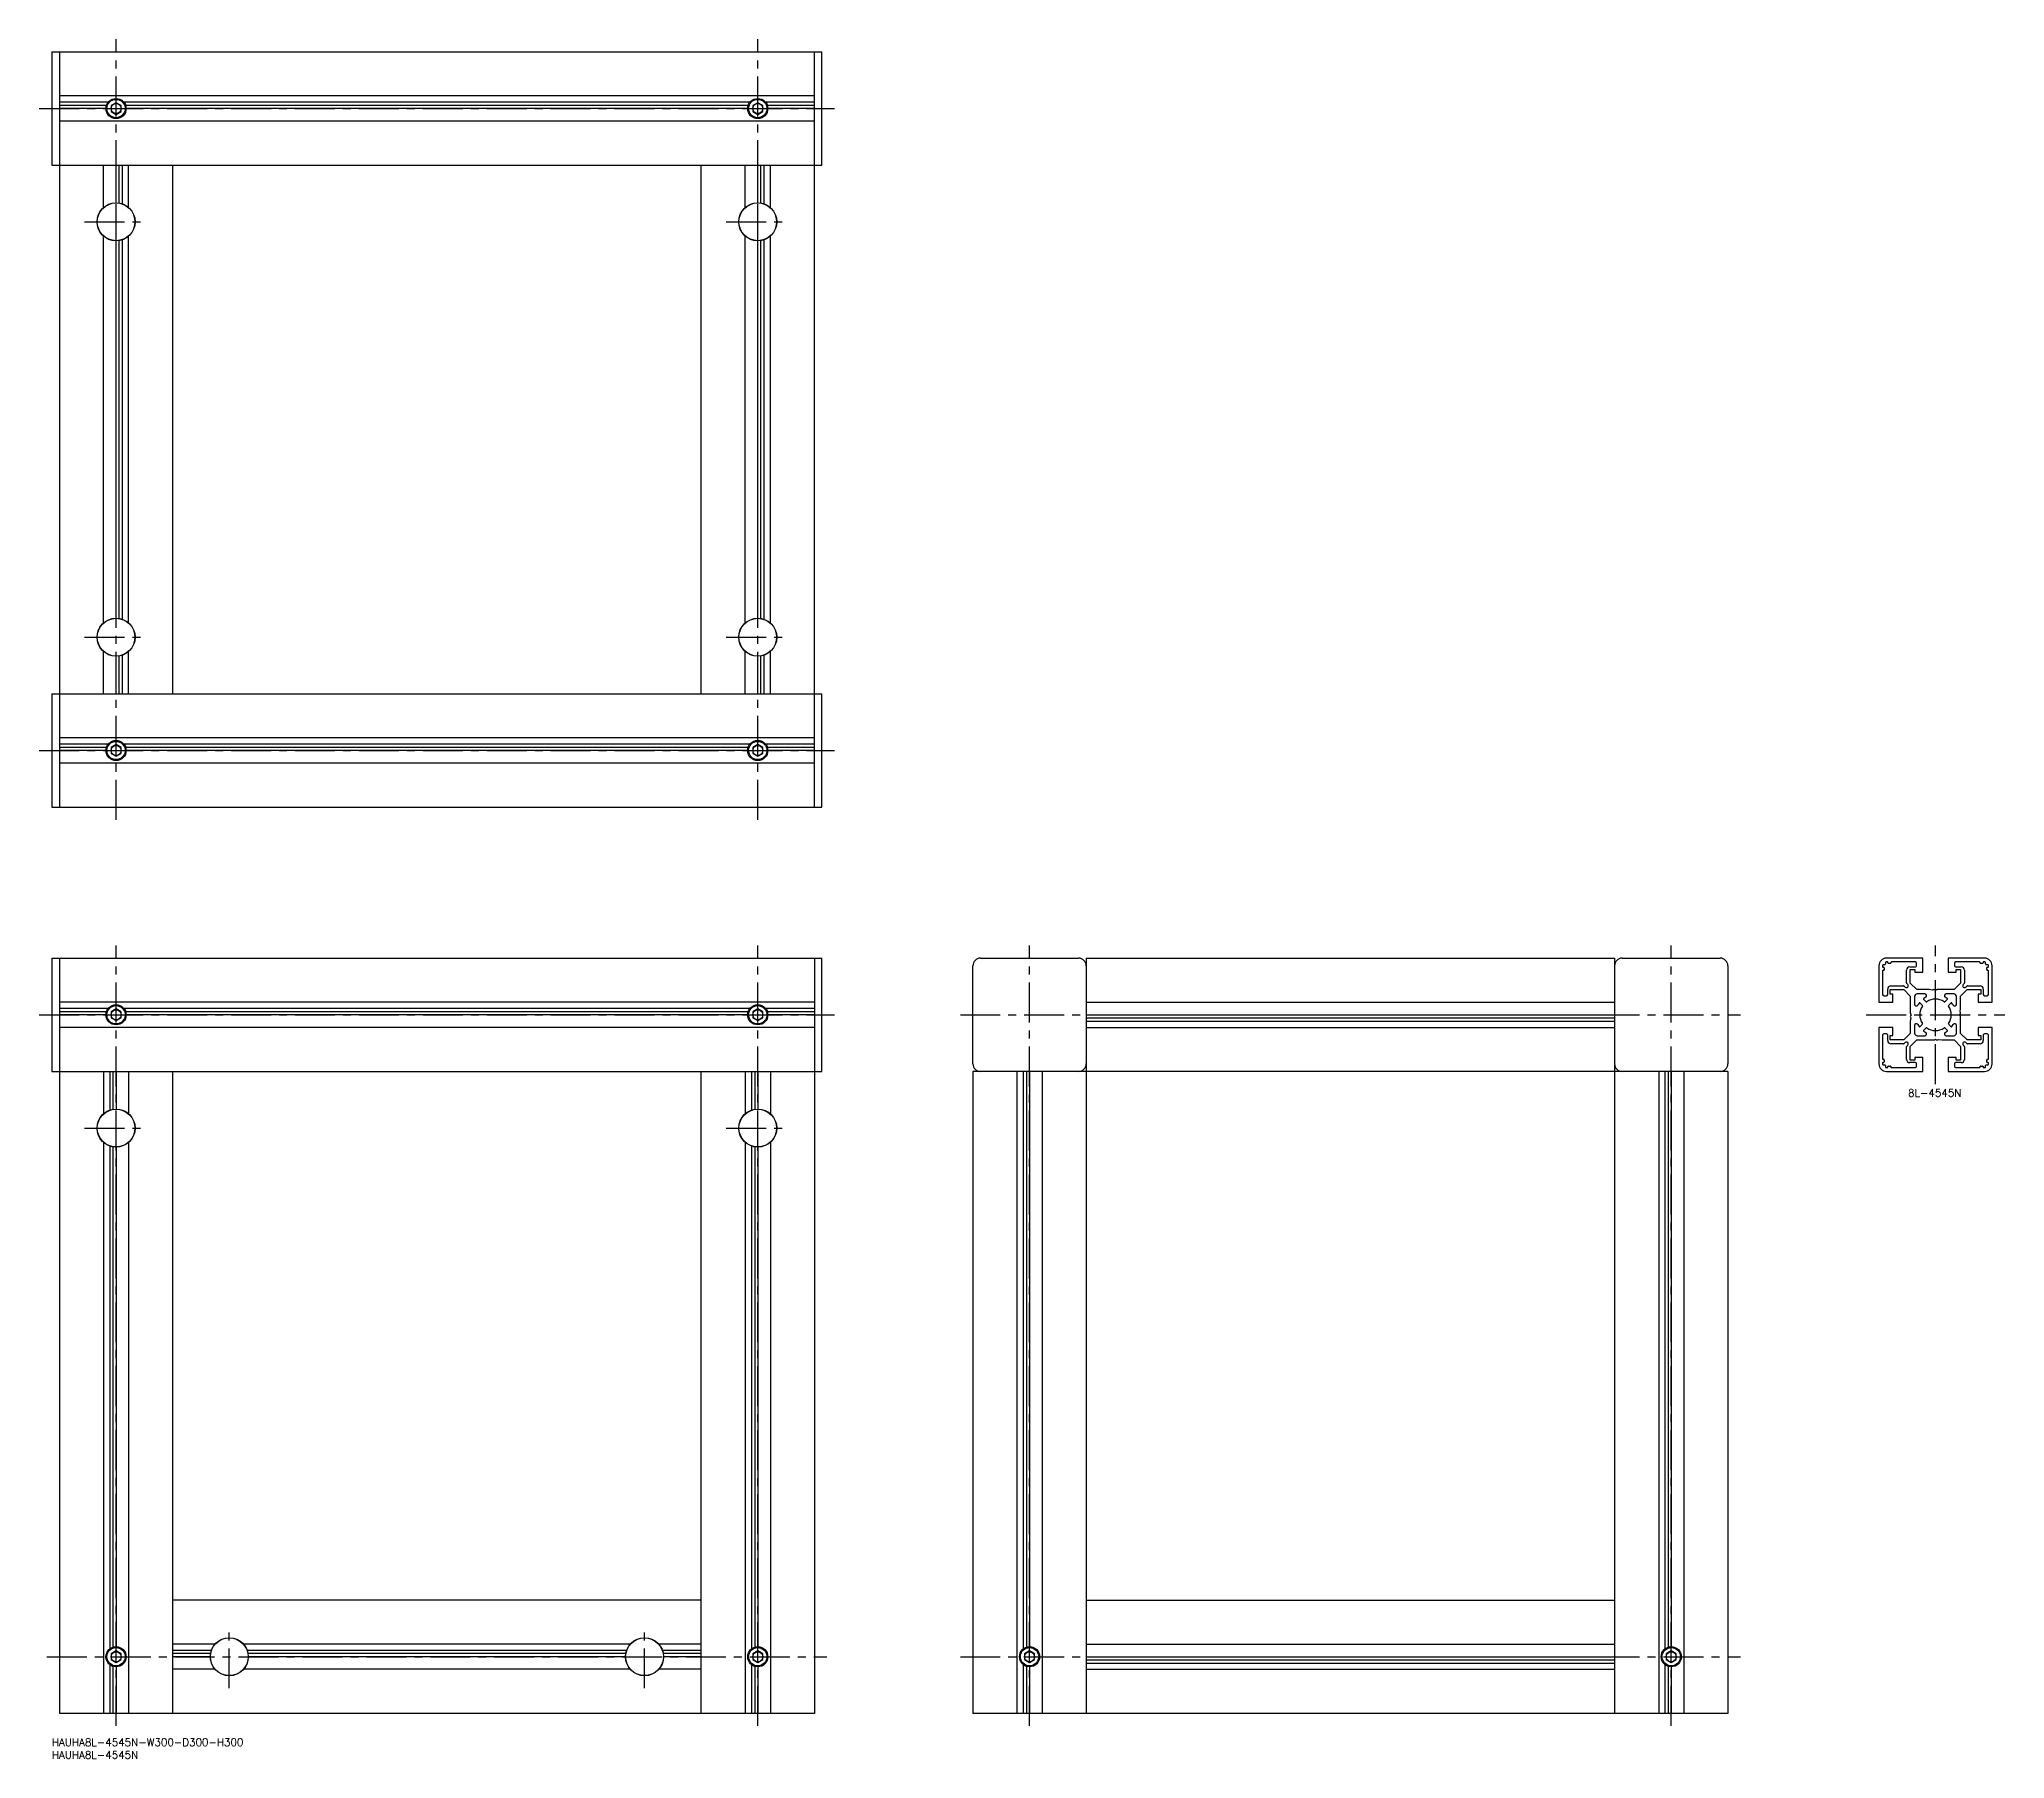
# Model space of a CAD drawing. Extents: x -5 to 776, y -8 to 675.
import ezdxf

# ---------------------------------------------------------------- set-up
doc = ezdxf.new("R2010")
doc.units = 0
doc.header["$LTSCALE"] = 0.5
doc.linetypes.add('CENTER', pattern=[50.8, 31.75, -6.35, 6.35, -6.35])
for name, color, linetype in [('MSM_CENTER', 1, 'CENTER'), ('MSM_CONTINUOUS', 7, 'CONTINUOUS'), ('MSM_NARROW', 5, 'CONTINUOUS'), ('MSM_PART_NUMBER', 7, 'CONTINUOUS')]:
    doc.layers.add(name, color=color, linetype=linetype)
doc.styles.get("Standard").update_dxf_attribs({"font": 'txt.shx', "height": 3, "bigfont": 'bigfont.shx'})

# ---------------------------------------------------------------- blocks, each defined once
blk = doc.blocks.new('*U8')
at = {"layer": 'MSM_PART_NUMBER'}
blk.add_text('HAUHA8L-4545N-W300-D300-H300', height=3, dxfattribs=at).set_placement((0, -3))
blk = doc.blocks.new('*U9')
at = {"layer": 'MSM_PART_NUMBER'}
blk.add_text('HAUHA8L-4545N', height=3, dxfattribs=at).set_placement((0, -8))
blk = doc.blocks.new('*U10')
at = {"layer": 'MSM_PART_NUMBER'}
blk.add_text('8L-4545N', height=3, dxfattribs=at).set_placement((737.6, 254.97))

msp = doc.modelspace()

# ---------------------------------------------------------------- linework, layer by layer
at = {"layer": 'MSM_CENTER'}
for p, q in [((25.5, 365), (25.5, 675)), ((280.5, 365), (280.5, 675)), ((-5, 647.5), (311, 647.5)), ((12.95, 602.5), (38.05, 602.5)), ((267.95, 602.5), (293.05, 602.5)), ((12.95, 437.5), (38.05, 437.5)), ((267.95, 437.5), (293.05, 437.5)), ((-5, 392.5), (311, 392.5)), ((25.5, 5), (25.5, 315)), ((280.5, 5), (280.5, 315)), ((388.5, 5), (388.5, 315)), ((643.5, 5), (643.5, 315)), ((748.5, 260), (748.5, 315)), ((-5, 287.5), (311, 287.5)), ((361, 287.5), (671, 287.5)), ((721, 287.5), (776, 287.5)), ((12.95, 242.5), (38.05, 242.5)), ((12.95, 242.5), (38.05, 242.5)), ((267.95, 242.5), (293.05, 242.5)), ((267.95, 242.5), (293.05, 242.5)), ((70.5, 19.95), (70.5, 45.05)), ((235.5, 19.95), (235.5, 45.05)), ((-2, 32.5), (308, 32.5)), ((361, 32.5), (671, 32.5))]:
    msp.add_line(p, q, dxfattribs=at)
at = {"layer": 'MSM_CONTINUOUS'}
for p, q in [((0, 670), (306, 670)), ((0, 670), (0, 625)), ((3, 670), (3, 370)), ((303, 370), (303, 670)), ((306, 625), (306, 670)), ((303, 652.5), (3, 652.5)), ((22.38, 650), (3, 650)), ((21.69, 648.72), (3, 648.72)), ((25.5, 649.81), (23.5, 648.65)), ((23.5, 648.65), (23.5, 646.35)), ((27.5, 648.65), (25.5, 649.81)), ((27.5, 646.35), (27.5, 648.65)), ((277.38, 650), (28.62, 650)), ((276.69, 648.72), (29.31, 648.72)), ((280.5, 649.81), (278.5, 648.65)), ((278.5, 648.65), (278.5, 646.35)), ((282.5, 648.65), (280.5, 649.81)), ((282.5, 646.35), (282.5, 648.65)), ((303, 650), (283.62, 650)), ((303, 648.72), (284.31, 648.72)), ((21.5, 647.5), (3, 647.5)), ((303, 642.5), (3, 642.5)), ((23.5, 646.35), (25.5, 645.19)), ((25.5, 645.19), (27.5, 646.35)), ((276.5, 647.5), (29.5, 647.5)), ((278.5, 646.35), (280.5, 645.19)), ((280.5, 645.19), (282.5, 646.35)), ((303, 647.5), (284.5, 647.5)), ((0, 625), (306, 625)), ((20.5, 608.16), (20.5, 625)), ((25.5, 610.05), (25.5, 625)), ((26.72, 609.95), (26.72, 625)), ((28, 609.62), (28, 625)), ((30.5, 608.16), (30.5, 625)), ((48, 415), (48, 625)), ((258, 415), (258, 625)), ((275.5, 608.16), (275.5, 625)), ((280.5, 610.05), (280.5, 625)), ((281.72, 609.95), (281.72, 625)), ((283, 609.62), (283, 625)), ((285.5, 608.16), (285.5, 625)), ((22.5, 609.43), (22.5, 609.37)), ((28.5, 609.37), (28.5, 609.43)), ((277.5, 609.43), (277.5, 609.37)), ((283.5, 609.37), (283.5, 609.43)), ((20.5, 443.16), (20.5, 596.84)), ((25.5, 445.05), (25.5, 594.95)), ((26.72, 444.95), (26.72, 595.05)), ((28, 444.62), (28, 595.38)), ((30.5, 443.16), (30.5, 596.84)), ((275.5, 443.16), (275.5, 596.84)), ((280.5, 445.05), (280.5, 594.95)), ((281.72, 444.95), (281.72, 595.05)), ((283, 444.62), (283, 595.38)), ((285.5, 443.16), (285.5, 596.84)), ((20.5, 415), (20.5, 431.84)), ((22.5, 430.57), (22.5, 430.63)), ((25.5, 415), (25.5, 429.95)), ((26.72, 415), (26.72, 430.05)), ((28, 415), (28, 430.38)), ((28.5, 430.63), (28.5, 430.57)), ((30.5, 415), (30.5, 431.84)), ((275.5, 415), (275.5, 431.84)), ((277.5, 430.57), (277.5, 430.63)), ((280.5, 415), (280.5, 429.95)), ((281.72, 415), (281.72, 430.05)), ((283, 415), (283, 430.38)), ((283.5, 430.63), (283.5, 430.57)), ((285.5, 415), (285.5, 431.84)), ((0, 415), (306, 415)), ((0, 415), (0, 370)), ((306, 370), (306, 415)), ((303, 397.5), (3, 397.5)), ((22.38, 395), (3, 395)), ((21.69, 393.72), (3, 393.72)), ((21.5, 392.5), (3, 392.5)), ((25.5, 394.81), (23.5, 393.65)), ((23.5, 393.65), (23.5, 391.35)), ((23.5, 391.35), (25.5, 390.19)), ((27.5, 393.65), (25.5, 394.81)), ((25.5, 390.19), (27.5, 391.35)), ((27.5, 391.35), (27.5, 393.65)), ((277.38, 395), (28.62, 395)), ((276.69, 393.72), (29.31, 393.72)), ((276.5, 392.5), (29.5, 392.5)), ((280.5, 394.81), (278.5, 393.65)), ((278.5, 393.65), (278.5, 391.35)), ((278.5, 391.35), (280.5, 390.19)), ((282.5, 393.65), (280.5, 394.81)), ((280.5, 390.19), (282.5, 391.35)), ((282.5, 391.35), (282.5, 393.65)), ((303, 395), (283.62, 395)), ((303, 393.72), (284.31, 393.72)), ((303, 392.5), (284.5, 392.5)), ((303, 387.5), (3, 387.5)), ((0, 370), (306, 370)), ((0, 310), (0, 265)), ((0, 310), (306, 310)), ((3, 310), (3, 10)), ((303, 310), (303, 10)), ((306, 265), (306, 310)), ((366, 268), (366, 307)), ((369, 310), (408, 310)), ((411, 310), (411, 10)), ((411, 310), (621, 310)), ((621, 310), (621, 10)), ((624, 310), (663, 310)), ((666, 307), (666, 268)), ((726, 307), (726, 292.5)), ((727.5, 307.1), (727.5, 306.6)), ((727.5, 305), (727.5, 295.5)), ((727.7, 306.4), (727.9, 306.4)), ((727.9, 305.2), (727.7, 305.2)), ((728.3, 307.4), (727.8, 307.4)), ((728.1, 306.2), (728.1, 305.4)), ((728.6, 308.2), (728.6, 307.7)), ((729.4, 308.5), (728.9, 308.5)), ((743.5, 310), (729, 310)), ((729.6, 308.1), (729.6, 308.3)), ((730.6, 307.9), (729.8, 307.9)), ((730.8, 308.3), (730.8, 308.1)), ((740.5, 308.5), (731, 308.5)), ((737, 300.18), (737, 305.2)), ((738.3, 306.5), (740.5, 306.5)), ((738.5, 300.12), (738.5, 305.5)), ((738.5, 305.5), (740.3, 305.5)), ((740.3, 305.5), (740.3, 304.5)), ((741, 307), (741, 308)), ((743.5, 304.5), (743.5, 310)), ((753.5, 310), (753.5, 304.5)), ((768, 310), (753.5, 310)), ((756, 308), (756, 307)), ((766, 308.5), (756.5, 308.5)), ((756.5, 306.5), (758.7, 306.5)), ((756.7, 304.5), (756.7, 305.5)), ((756.7, 305.5), (758.5, 305.5)), ((758.5, 305.5), (758.5, 300.12)), ((760, 305.2), (760, 300.18)), ((766.2, 308.1), (766.2, 308.3)), ((767.2, 307.9), (766.4, 307.9)), ((767.4, 308.3), (767.4, 308.1)), ((768.1, 308.5), (767.6, 308.5)), ((768.4, 307.7), (768.4, 308.2)), ((769.2, 307.4), (768.7, 307.4)), ((768.9, 305.4), (768.9, 306.2)), ((769.1, 306.4), (769.3, 306.4)), ((769.3, 305.2), (769.1, 305.2)), ((769.5, 306.6), (769.5, 307.1)), ((769.5, 295.5), (769.5, 305)), ((771, 292.5), (771, 307)), ((729.5, 295.5), (729.5, 297.7)), ((730.5, 295.7), (730.5, 297.5)), ((730.5, 297.5), (735.88, 297.5)), ((730.8, 299), (735.82, 299)), ((735.88, 297.5), (738.5, 294.88)), ((736.03, 298.91), (736.42, 298.52)), ((737.48, 299.58), (737.09, 299.97)), ((741.12, 297.5), (738.5, 300.12)), ((740.3, 304.5), (743.5, 304.5)), ((746, 297.5), (741.12, 297.5)), ((747.28, 297.25), (746, 297.5)), ((747.6, 297.43), (747.28, 297.25)), ((748.5, 297.2), (748.1, 297.43)), ((748.9, 297.43), (748.5, 297.2)), ((755.88, 297.5), (749.15, 297.5)), ((753.5, 304.5), (756.7, 304.5)), ((758.5, 300.12), (755.88, 297.5)), ((758.5, 294.88), (761.12, 297.5)), ((759.91, 299.97), (759.52, 299.58)), ((760.58, 298.52), (760.97, 298.91)), ((761.12, 297.5), (766.5, 297.5)), ((761.18, 299), (766.2, 299)), ((766.5, 297.5), (766.5, 295.7)), ((767.5, 297.7), (767.5, 295.5)), ((303, 292.5), (3, 292.5)), ((22.38, 290), (3, 290)), ((25.5, 289.81), (23.5, 288.65)), ((27.5, 288.65), (25.5, 289.81)), ((277.38, 290), (28.62, 290)), ((280.5, 289.81), (278.5, 288.65)), ((282.5, 288.65), (280.5, 289.81)), ((303, 290), (283.62, 290)), ((411, 292.5), (621, 292.5)), ((726, 292.5), (731.5, 292.5)), ((728, 295), (729, 295)), ((731.5, 295.7), (730.5, 295.7)), ((731.5, 292.5), (731.5, 295.7)), ((738.5, 294.88), (738.5, 288.15)), ((740.2, 294.8), (740.2, 291.73)), ((744.27, 295.8), (741.2, 295.8)), ((742.43, 292.16), (743.25, 291.33)), ((744.67, 292.75), (743.84, 293.57)), ((753.16, 293.57), (752.33, 292.75)), ((755.8, 295.8), (752.73, 295.8)), ((753.75, 291.33), (754.57, 292.16)), ((756.8, 291.73), (756.8, 294.8)), ((758.25, 288.72), (758.5, 290)), ((758.5, 290), (758.5, 294.88)), ((766.5, 295.7), (765.5, 295.7)), ((765.5, 295.7), (765.5, 292.5)), ((765.5, 292.5), (771, 292.5)), ((768, 295), (769, 295)), ((21.69, 288.72), (3, 288.72)), ((21.5, 287.5), (3, 287.5)), ((303, 282.5), (3, 282.5)), ((23.5, 288.65), (23.5, 286.35)), ((23.5, 286.35), (25.5, 285.19)), ((25.5, 285.19), (27.5, 286.35)), ((27.5, 286.35), (27.5, 288.65)), ((276.69, 288.72), (29.31, 288.72)), ((276.5, 287.5), (29.5, 287.5)), ((278.5, 288.65), (278.5, 286.35)), ((278.5, 286.35), (280.5, 285.19)), ((280.5, 285.19), (282.5, 286.35)), ((282.5, 286.35), (282.5, 288.65)), ((303, 288.72), (284.31, 288.72)), ((303, 287.5), (284.5, 287.5)), ((411, 287.5), (621, 287.5)), ((411, 286.28), (621, 286.28)), ((411, 285), (621, 285)), ((411, 282.5), (621, 282.5)), ((731.5, 282.5), (726, 282.5)), ((726, 282.5), (726, 268)), ((731.5, 279.3), (731.5, 282.5)), ((738.75, 286.28), (738.5, 285)), ((738.5, 285), (738.5, 280.12)), ((738.57, 287.9), (738.8, 287.5)), ((738.8, 287.5), (738.57, 287.1)), ((738.57, 286.6), (738.75, 286.28)), ((740.2, 283.27), (740.2, 280.2)), ((743.25, 283.67), (742.43, 282.84)), ((743.84, 281.43), (744.67, 282.25)), ((752.33, 282.25), (753.16, 281.43)), ((754.57, 282.84), (753.75, 283.67)), ((756.8, 280.2), (756.8, 283.27)), ((758.2, 287.5), (758.43, 287.9)), ((758.43, 287.1), (758.2, 287.5)), ((758.43, 288.4), (758.25, 288.72)), ((758.5, 280.12), (758.5, 286.85)), ((771, 282.5), (765.5, 282.5)), ((765.5, 282.5), (765.5, 279.3)), ((771, 268), (771, 282.5)), ((727.5, 279.5), (727.5, 270)), ((729, 280), (728, 280)), ((729.5, 277.3), (729.5, 279.5)), ((730.5, 277.5), (730.5, 279.3)), ((730.5, 279.3), (731.5, 279.3)), ((735.88, 277.5), (730.5, 277.5)), ((735.82, 276), (730.8, 276)), ((738.5, 280.12), (735.88, 277.5)), ((736.42, 276.48), (736.03, 276.09)), ((737, 269.8), (737, 274.82)), ((737.09, 275.03), (737.48, 275.42)), ((738.5, 274.88), (741.12, 277.5)), ((738.5, 269.5), (738.5, 274.88)), ((741.12, 277.5), (747.85, 277.5)), ((741.2, 279.2), (744.27, 279.2)), ((748.1, 277.57), (748.5, 277.8)), ((748.5, 277.8), (748.9, 277.57)), ((749.4, 277.57), (749.72, 277.75)), ((749.72, 277.75), (751, 277.5)), ((751, 277.5), (755.88, 277.5)), ((752.73, 279.2), (755.8, 279.2)), ((755.88, 277.5), (758.5, 274.88)), ((761.12, 277.5), (758.5, 280.12)), ((758.5, 274.88), (758.5, 269.5)), ((759.52, 275.42), (759.91, 275.03)), ((760, 274.82), (760, 269.8)), ((760.97, 276.09), (760.58, 276.48)), ((766.5, 277.5), (761.12, 277.5)), ((766.2, 276), (761.18, 276)), ((765.5, 279.3), (766.5, 279.3)), ((766.5, 279.3), (766.5, 277.5)), ((767.5, 279.5), (767.5, 277.3)), ((769, 280), (768, 280)), ((769.5, 270), (769.5, 279.5)), ((727.5, 268.4), (727.5, 267.9)), ((727.7, 269.8), (727.9, 269.8)), ((727.9, 268.6), (727.7, 268.6)), ((727.8, 267.6), (728.3, 267.6)), ((728.1, 269.6), (728.1, 268.8)), ((728.6, 267.3), (728.6, 266.8)), ((728.9, 266.5), (729.4, 266.5)), ((729.6, 266.7), (729.6, 266.9)), ((729.8, 267.1), (730.6, 267.1)), ((730.8, 266.9), (730.8, 266.7)), ((731, 266.5), (740.5, 266.5)), ((740.5, 268.5), (738.3, 268.5)), ((740.3, 269.5), (738.5, 269.5)), ((743.5, 270.5), (740.3, 270.5)), ((740.3, 270.5), (740.3, 269.5)), ((741, 267), (741, 268)), ((743.5, 265), (743.5, 270.5)), ((756.7, 270.5), (753.5, 270.5)), ((753.5, 270.5), (753.5, 265)), ((756, 268), (756, 267)), ((758.7, 268.5), (756.5, 268.5)), ((756.5, 266.5), (766, 266.5)), ((756.7, 269.5), (756.7, 270.5)), ((758.5, 269.5), (756.7, 269.5)), ((766.2, 266.7), (766.2, 266.9)), ((766.4, 267.1), (767.2, 267.1)), ((767.4, 266.9), (767.4, 266.7)), ((767.6, 266.5), (768.1, 266.5)), ((768.4, 266.8), (768.4, 267.3)), ((768.7, 267.6), (769.2, 267.6)), ((768.9, 268.8), (768.9, 269.6)), ((769.1, 269.8), (769.3, 269.8)), ((769.3, 268.6), (769.1, 268.6)), ((769.5, 267.9), (769.5, 268.4)), ((0, 265), (306, 265)), ((20.5, 265), (20.5, 248.16)), ((23, 265), (23, 249.62)), ((24.28, 265), (24.28, 249.95)), ((25.5, 265), (25.5, 250.05)), ((30.5, 265), (30.5, 248.16)), ((48, 10), (48, 265)), ((258, 10), (258, 265)), ((275.5, 265), (275.5, 248.16)), ((278, 265), (278, 249.62)), ((279.28, 265), (279.28, 249.95)), ((280.5, 265), (280.5, 250.05)), ((285.5, 265), (285.5, 248.16)), ((666, 265), (366, 265)), ((366, 265), (366, 10)), ((383.5, 265), (383.5, 10)), ((386, 265), (386, 35.62)), ((387.28, 265), (387.28, 36.31)), ((388.5, 265), (388.5, 36.5)), ((393.5, 265), (393.5, 10)), ((638.5, 265), (638.5, 10)), ((641, 265), (641, 35.62)), ((642.28, 265), (642.28, 36.31)), ((643.5, 265), (643.5, 36.5)), ((648.5, 265), (648.5, 10)), ((666, 265), (666, 10)), ((729, 265), (743.5, 265)), ((753.5, 265), (768, 265)), ((20.29, 247.96), (20.29, 247.96)), ((22.5, 249.43), (22.5, 249.37)), ((22.5, 249.43), (22.5, 249.37)), ((28.5, 249.37), (28.5, 249.43)), ((28.5, 249.37), (28.5, 249.43)), ((30.71, 247.96), (30.71, 247.96)), ((275.29, 247.96), (275.29, 247.96)), ((277.5, 249.43), (277.5, 249.37)), ((277.5, 249.43), (277.5, 249.37)), ((283.5, 249.37), (283.5, 249.43)), ((283.5, 249.37), (283.5, 249.43)), ((285.71, 247.96), (285.71, 247.96)), ((20.5, 236.84), (20.5, 10)), ((23, 235.38), (23, 35.62)), ((24.28, 235.05), (24.28, 36.31)), ((25.5, 234.95), (25.5, 36.5)), ((30.5, 236.84), (30.5, 10)), ((275.5, 236.84), (275.5, 10)), ((278, 235.38), (278, 35.62)), ((279.28, 235.05), (279.28, 36.31)), ((280.5, 234.95), (280.5, 36.5)), ((285.5, 236.84), (285.5, 10)), ((258, 55), (48, 55)), ((411, 55), (621, 55)), ((25.5, 34.81), (23.5, 33.65)), ((23.5, 33.65), (23.5, 31.35)), ((23.5, 31.35), (25.5, 30.19)), ((27.5, 33.65), (25.5, 34.81)), ((25.5, 30.19), (27.5, 31.35)), ((27.5, 31.35), (27.5, 33.65)), ((64.84, 37.5), (48, 37.5)), ((63.38, 35), (48, 35)), ((63.05, 33.72), (48, 33.72)), ((62.95, 32.5), (48, 32.5)), ((63.63, 35.5), (63.57, 35.5)), ((229.84, 37.5), (76.16, 37.5)), ((228.38, 35), (77.62, 35)), ((228.05, 33.72), (77.95, 33.72)), ((227.95, 32.5), (78.05, 32.5)), ((258, 37.5), (241.16, 37.5)), ((242.37, 35.5), (242.43, 35.5)), ((258, 35), (242.62, 35)), ((258, 33.72), (242.95, 33.72)), ((258, 32.5), (243.05, 32.5)), ((280.5, 34.81), (278.5, 33.65)), ((278.5, 33.65), (278.5, 31.35)), ((278.5, 31.35), (280.5, 30.19)), ((282.5, 33.65), (280.5, 34.81)), ((280.5, 30.19), (282.5, 31.35)), ((282.5, 31.35), (282.5, 33.65)), ((388.5, 34.81), (386.5, 33.65)), ((386.5, 33.65), (386.5, 31.35)), ((386.5, 31.35), (388.5, 30.19)), ((390.5, 33.65), (388.5, 34.81)), ((388.5, 30.19), (390.5, 31.35)), ((390.5, 31.35), (390.5, 33.65)), ((411, 37.5), (621, 37.5)), ((411, 32.5), (621, 32.5)), ((411, 31.28), (621, 31.28)), ((643.5, 34.81), (641.5, 33.65)), ((641.5, 33.65), (641.5, 31.35)), ((641.5, 31.35), (643.5, 30.19)), ((645.5, 33.65), (643.5, 34.81)), ((643.5, 30.19), (645.5, 31.35)), ((645.5, 31.35), (645.5, 33.65)), ((23, 29.38), (23, 10)), ((24.28, 28.69), (24.28, 10)), ((25.5, 28.5), (25.5, 10)), ((64.84, 27.5), (48, 27.5)), ((63.57, 29.5), (63.63, 29.5)), ((229.84, 27.5), (76.16, 27.5)), ((258, 27.5), (241.16, 27.5)), ((242.43, 29.5), (242.37, 29.5)), ((278, 29.38), (278, 10)), ((279.28, 28.69), (279.28, 10)), ((280.5, 28.5), (280.5, 10)), ((386, 29.38), (386, 10)), ((387.28, 28.69), (387.28, 10)), ((388.5, 28.5), (388.5, 10)), ((411, 30), (621, 30)), ((411, 27.5), (621, 27.5)), ((641, 29.38), (641, 10)), ((642.28, 28.69), (642.28, 10)), ((643.5, 28.5), (643.5, 10)), ((303, 10), (3, 10)), ((666, 10), (366, 10))]:
    msp.add_line(p, q, dxfattribs=at)
for centre, radius in [((25.5, 647.5), 4), ((25.5, 647.5), 3.63), ((25.5, 647.5), 2), ((280.5, 647.5), 4), ((280.5, 647.5), 3.63), ((280.5, 647.5), 2), ((25.5, 602.5), 7.55), ((25.5, 602.5), 7.5), ((280.5, 602.5), 7.55), ((280.5, 602.5), 7.5), ((25.5, 437.5), 7.55), ((25.5, 437.5), 7.5), ((280.5, 437.5), 7.55), ((280.5, 437.5), 7.5), ((25.5, 392.5), 4), ((25.5, 392.5), 3.63), ((25.5, 392.5), 2), ((280.5, 392.5), 4), ((280.5, 392.5), 3.63), ((280.5, 392.5), 2), ((25.5, 287.5), 4), ((25.5, 287.5), 3.63), ((25.5, 287.5), 2), ((280.5, 287.5), 4), ((280.5, 287.5), 3.63), ((280.5, 287.5), 2), ((25.5, 242.5), 7.55), ((25.5, 242.5), 7.55), ((25.5, 242.5), 7.5), ((25.5, 242.5), 7.5), ((280.5, 242.5), 7.55), ((280.5, 242.5), 7.55), ((280.5, 242.5), 7.5), ((280.5, 242.5), 7.5), ((70.5, 32.5), 7.55), ((70.5, 32.5), 7.5), ((235.5, 32.5), 7.55), ((235.5, 32.5), 7.5), ((25.5, 32.5), 4), ((25.5, 32.5), 3.63), ((25.5, 32.5), 2), ((280.5, 32.5), 4), ((280.5, 32.5), 3.63), ((280.5, 32.5), 2), ((388.5, 32.5), 4), ((388.5, 32.5), 3.63), ((388.5, 32.5), 2), ((643.5, 32.5), 4), ((643.5, 32.5), 3.63), ((643.5, 32.5), 2)]:
    msp.add_circle(centre, radius, dxfattribs=at)
for centre, radius, start, end in [((369, 307), 3, 90, 180), ((408, 307), 3, 0, 90), ((624, 307), 3, 90, 180), ((663, 307), 3, 0, 90), ((729, 307), 3, 90, 180), ((727.8, 307.1), 0.3, 90, 180), ((727.7, 306.6), 0.2, 180, 270), ((727.7, 305), 0.2, 90, 180), ((727.9, 306.2), 0.2, 0, 90), ((727.9, 305.4), 0.2, 270, 0), ((728.3, 307.7), 0.3, 270, 0), ((728.9, 308.2), 0.3, 90, 180), ((729.4, 308.3), 0.2, 0, 90), ((729.8, 308.1), 0.2, 180, 270), ((730.6, 308.1), 0.2, 270, 0), ((731, 308.3), 0.2, 90, 180), ((738.3, 305.2), 1.3, 90, 180), ((740.5, 308), 0.5, 0, 90), ((740.5, 307), 0.5, 270, 0), ((756.5, 308), 0.5, 90, 180), ((756.5, 307), 0.5, 180, 270), ((758.7, 305.2), 1.3, 0, 90), ((766, 308.3), 0.2, 0, 90), ((766.4, 308.1), 0.2, 180, 270), ((767.2, 308.1), 0.2, 270, 0), ((767.6, 308.3), 0.2, 90, 180), ((768, 307), 3, 0, 90), ((768.1, 308.2), 0.3, 0, 90), ((768.7, 307.7), 0.3, 180, 270), ((769.1, 306.2), 0.2, 90, 180), ((769.1, 305.4), 0.2, 180, 270), ((769.2, 307.1), 0.3, 0, 90), ((769.3, 306.6), 0.2, 270, 0), ((769.3, 305), 0.2, 0, 90), ((730.8, 297.7), 1.3, 90, 180), ((735.82, 298.7), 0.3, 45, 90), ((736.95, 299.05), 0.75, 225, 45), ((737.3, 300.18), 0.3, 180, 225), ((747.85, 297), 0.5, 60, 120), ((749.15, 297), 0.5, 90, 120), ((760.05, 299.05), 0.75, 135, 315), ((759.7, 300.18), 0.3, 315, 0), ((761.18, 298.7), 0.3, 90, 135), ((766.2, 297.7), 1.3, 0, 90), ((728, 295.5), 0.5, 180, 270), ((729, 295.5), 0.5, 270, 0), ((741.2, 294.8), 1, 90, 180), ((740.9, 291.73), 0.7, 180, 330.87538), ((748.5, 287.5), 8, 144.71987, 150.87539), ((742.21, 291.95), 0.3, 45, 144.71987), ((748.5, 287.5), 6.25, 146.44769, 213.55231), ((743.04, 291.12), 0.3, 326.44769, 45), ((744.05, 293.79), 0.3, 125.28014, 225), ((748.5, 287.5), 8, 119.12461, 125.28013), ((744.27, 295.1), 0.7, 299.1246, 90), ((744.88, 292.96), 0.3, 225, 303.55231), ((748.5, 287.5), 6.25, 56.44769, 123.55231), ((752.12, 292.96), 0.3, 236.44769, 315), ((752.73, 295.1), 0.7, 90, 240.87539), ((748.5, 287.5), 8, 54.71987, 60.87539), ((752.95, 293.79), 0.3, 315, 54.71987), ((753.96, 291.12), 0.3, 135, 213.55231), ((748.5, 287.5), 6.25, 326.44769, 33.55231), ((754.79, 291.95), 0.3, 35.28014, 135), ((748.5, 287.5), 8, 29.12461, 35.28013), ((756.1, 291.73), 0.7, 209.12461, 0), ((755.8, 294.8), 1, 0, 90), ((768, 295.5), 0.5, 180, 270), ((769, 295.5), 0.5, 270, 0), ((739, 288.15), 0.5, 180, 210), ((739, 286.85), 0.5, 150, 210), ((740.9, 283.27), 0.7, 29.1246, 180), ((748.5, 287.5), 8, 209.12461, 215.28013), ((742.21, 283.05), 0.3, 215.28014, 315), ((743.04, 283.88), 0.3, 315, 33.55231), ((744.05, 281.21), 0.3, 135, 234.71987), ((744.88, 282.04), 0.3, 56.44769, 135), ((748.5, 287.5), 6.25, 236.44769, 303.55231), ((752.12, 282.04), 0.3, 45, 123.55231), ((752.95, 281.21), 0.3, 305.28014, 45), ((753.96, 283.88), 0.3, 146.44769, 225), ((754.79, 283.05), 0.3, 225, 324.71987), ((748.5, 287.5), 8, 324.71987, 330.87539), ((756.1, 283.27), 0.7, 0, 150.87538), ((758, 288.15), 0.5, 330, 30), ((758, 286.85), 0.5, 0, 30), ((728, 279.5), 0.5, 90, 180), ((729, 279.5), 0.5, 0, 90), ((730.8, 277.3), 1.3, 180, 270), ((735.82, 276.3), 0.3, 270, 315), ((736.95, 275.95), 0.75, 314.99999, 135.00001), ((737.3, 274.82), 0.3, 135, 180), ((741.2, 280.2), 1, 180, 270), ((748.5, 287.5), 8, 234.71987, 240.87539), ((744.27, 279.9), 0.7, 270, 60.87538), ((747.85, 278), 0.5, 270, 300), ((749.15, 278), 0.5, 240, 300), ((752.73, 279.9), 0.7, 119.1246, 270), ((748.5, 287.5), 8, 299.12461, 305.28013), ((755.8, 280.2), 1, 270, 0), ((760.05, 275.95), 0.75, 45, 225), ((759.7, 274.82), 0.3, 0, 45), ((761.18, 276.3), 0.3, 225, 270), ((766.2, 277.3), 1.3, 270, 0), ((768, 279.5), 0.5, 90, 180), ((769, 279.5), 0.5, 0, 90), ((369, 268), 3, 180, 270), ((408, 268), 3, 270, 0), ((624, 268), 3, 180, 270), ((663, 268), 3, 270, 0), ((729, 268), 3, 180, 270), ((727.7, 270), 0.2, 180, 270), ((727.7, 268.4), 0.2, 90, 180), ((727.8, 267.9), 0.3, 180, 270), ((727.9, 269.6), 0.2, 0, 90), ((727.9, 268.8), 0.2, 270, 0), ((728.3, 267.3), 0.3, 0, 90), ((728.9, 266.8), 0.3, 180, 270), ((729.4, 266.7), 0.2, 270, 0), ((729.8, 266.9), 0.2, 90, 180), ((730.6, 266.9), 0.2, 0, 90), ((731, 266.7), 0.2, 180, 270), ((738.3, 269.8), 1.3, 180, 270), ((740.5, 268), 0.5, 0, 90), ((740.5, 267), 0.5, 270, 0), ((756.5, 268), 0.5, 90, 180), ((756.5, 267), 0.5, 180, 270), ((758.7, 269.8), 1.3, 270, 0), ((766, 266.7), 0.2, 270, 0), ((766.4, 266.9), 0.2, 90, 180), ((767.2, 266.9), 0.2, 0, 90), ((767.6, 266.7), 0.2, 180, 270), ((768, 268), 3, 270, 0), ((768.1, 266.8), 0.3, 270, 0), ((768.7, 267.3), 0.3, 90, 180), ((769.1, 269.6), 0.2, 90, 180), ((769.1, 268.8), 0.2, 180, 270), ((769.2, 267.9), 0.3, 270, 0), ((769.3, 270), 0.2, 270, 0), ((769.3, 268.4), 0.2, 0, 90)]:
    msp.add_arc(centre, radius, start, end, dxfattribs=at)
at = {"layer": 'MSM_NARROW'}
for p, q in [((23.04, 609.64), (23.04, 609.59)), ((27.96, 609.64), (27.96, 609.59)), ((278.04, 609.64), (278.04, 609.59)), ((282.96, 609.64), (282.96, 609.59)), ((23.04, 430.36), (23.04, 430.41)), ((27.96, 430.36), (27.96, 430.41)), ((278.04, 430.36), (278.04, 430.41)), ((282.96, 430.36), (282.96, 430.41)), ((23.04, 249.64), (23.04, 249.59)), ((23.04, 249.64), (23.04, 249.59)), ((27.96, 249.64), (27.96, 249.59)), ((27.96, 249.64), (27.96, 249.59)), ((278.04, 249.64), (278.04, 249.59)), ((278.04, 249.64), (278.04, 249.59)), ((282.96, 249.64), (282.96, 249.59)), ((282.96, 249.64), (282.96, 249.59)), ((63.36, 34.96), (63.41, 34.96)), ((242.64, 34.96), (242.59, 34.96)), ((63.36, 30.04), (63.41, 30.04)), ((242.64, 30.04), (242.59, 30.04))]:
    msp.add_line(p, q, dxfattribs=at)

# ---------------------------------------------------------------- block references
at = {"layer": 'MSM_CONTINUOUS'}
for name in ['*U10', '*U8', '*U9']:
    msp.add_blockref(name, (0, 0), dxfattribs=at)

doc.saveas('drawing.dxf')
